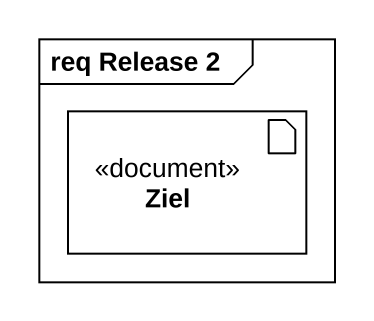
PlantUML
@startuml
mainframe req Release 2
artifact Ziel <<document>>
@enduml
